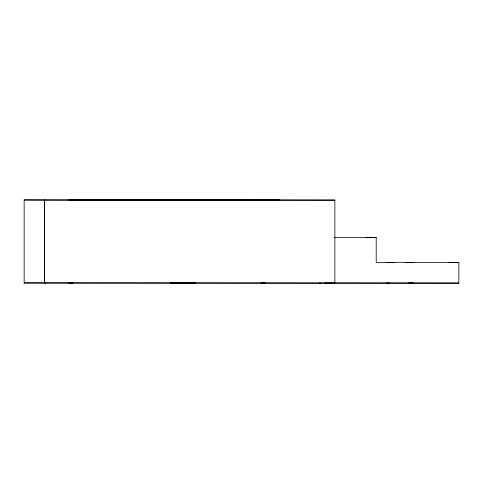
<?xml version="1.0" encoding="UTF-8"?>
<svg xmlns="http://www.w3.org/2000/svg" width="483" height="483" viewBox="0 0 483 483"><rect width="100%" height="100%" fill="white"/><g stroke="black" fill="none" stroke-linecap="round" stroke-linejoin="round"><path stroke-width="0.72" d="M24.15 282.953L24.15 199.956L334.876 200.101L334.876 283.098L24.15 282.953L458.85 283.092L458.85 262.42L448.496 262.372M44.484 283.044L44.647 200.047L44.484 283.044L45.716 283.044M365.848 237.449L376.203 237.491L376.203 262.42L458.85 262.42M171.725 283.038L170.716 283.038L195.506 283.038L193.2 283.038M387.807 283.068L386.726 283.068L389.189 283.074M145.679 199.902L87.049 199.938L101.454 199.968M334.876 200.101L44.484 200.047M334.29 237.449L376.203 237.491M394.533 262.402L386.726 262.402L389.624 262.396M405.37 262.39L413.176 262.396L407.761 262.402M408.328 283.062L413.176 283.068L410.278 283.074M324.522 283.05L458.85 283.092M258.737 199.914L279.536 199.938L68.755 199.968M319.511 283.026L320.549 283.032M260.941 199.962L265.143 199.98M24.15 199.956L44.647 200.047M260.941 282.953L265.143 282.972M68.755 282.966L72.957 282.984"/></g></svg>
